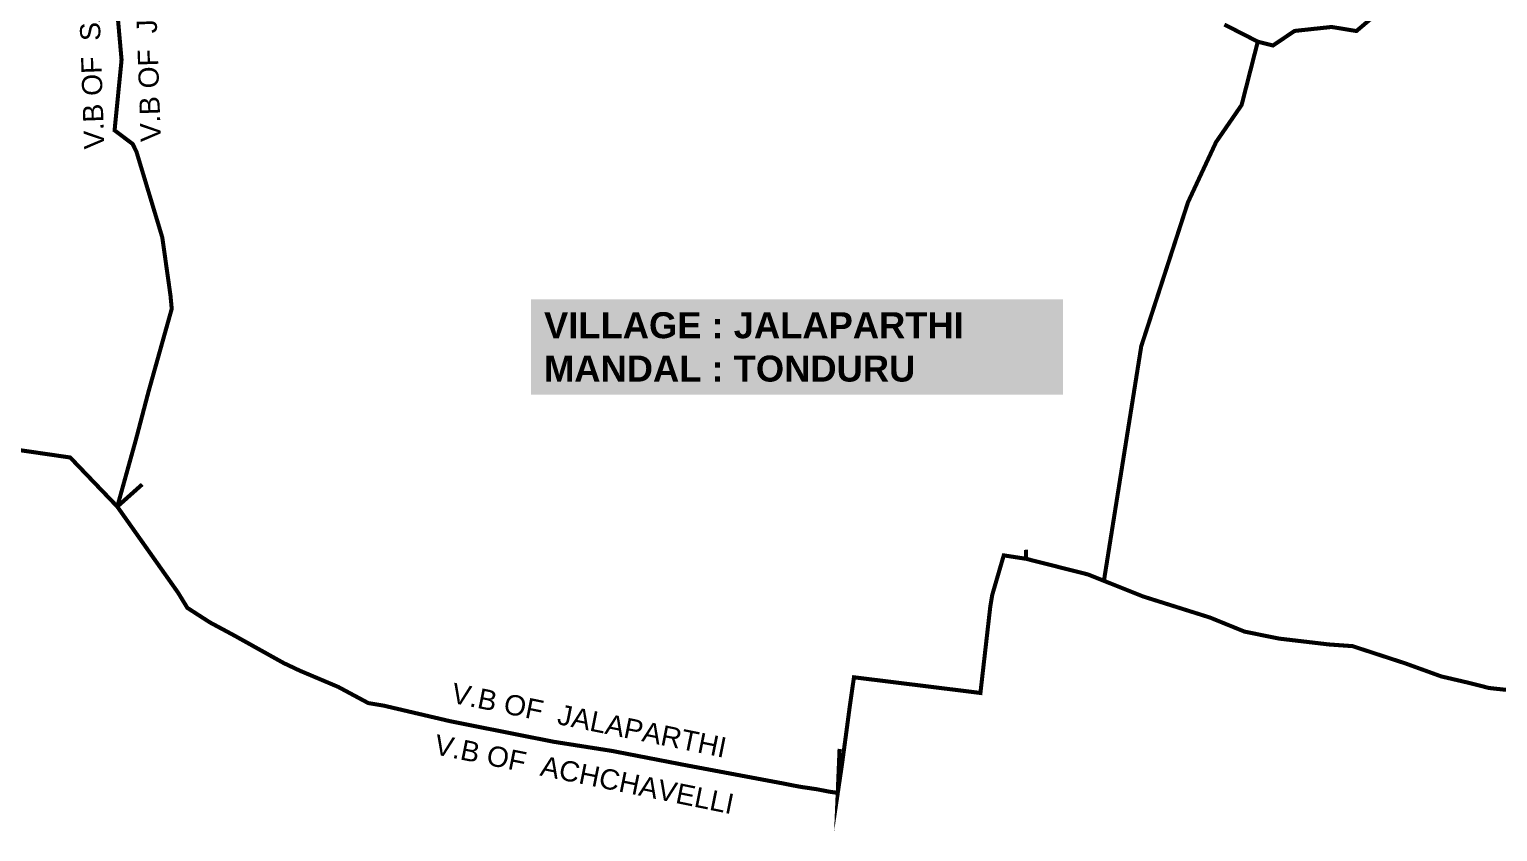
# Model space of a CAD drawing. Header units: inches. Extents: x 174104 to 230935, y 1583276 to 1631460.
# Drawn here: x 206141 to 208681, y 1603706 to 1605094 of the extents above; entities that cross this region are included whole.
import ezdxf
from ezdxf.enums import TextEntityAlignment as Align

# ---------------------------------------------------------------- set-up
doc = ezdxf.new("R2010")
doc.units = ezdxf.units.IN
doc.header["$LTSCALE"] = 15
doc.header["$MEASUREMENT"] = 0
doc.linetypes.add('HIDDEN2', pattern=[0.1875, 0.125, -0.0625])
for name, color, linetype in [('TEXT', 1, 'Continuous'), ('VB', 72, 'Continuous'), ('VILLAGE BOUNDRY', 5, 'Continuous')]:
    doc.layers.add(name, color=color, linetype=linetype)
doc.styles.get("Standard").update_dxf_attribs({"font": 'arial.ttf'})

msp = doc.modelspace()

# ---------------------------------------------------------------- linework, layer by layer
at = {"layer": 'VILLAGE BOUNDRY', "linetype": 'HIDDEN2', "ltscale": 20, "const_width": 7}
for points in [[(206292.94744, 1604267.82454), (206325.28468, 1604384.1899), (206346.96819, 1604466.82011), (206387.13189, 1604610.04531), (206385.00007, 1604632.94397), (206370.81491, 1604733.53239), (206325.99333, 1604882.19065), (206319.48802, 1604895.34802), (206288.25322, 1604918.81653), (206300.32995, 1605040.86122), (206291.6877, 1605137.82027), (206282.73752, 1605216.02073), (206274.45576, 1605290.48101), (206320.1925, 1605447.48748), (206374.63594, 1605553.02339)], [(208000.16285, 1604139.45799), (208029.72894, 1604325.25117), (208064.72618, 1604545.17361), (208145.61702, 1604794.38095), (208194.24728, 1604898.57108), (208238.41368, 1604962.67977), (208266.37506, 1605072.29093), (208292.63443, 1605065.59227), (208330.02937, 1605090.81416), (208393.97897, 1605097.69804), (208437.09226, 1605090.64381), (208581.38943, 1605213.03527), (208641.20107, 1605283.16067), (208698.59629, 1605319.18225)], [(208208.62678, 1605101.83217), (208266.37506, 1605072.29093)], [(206115.97874, 1604366.72396), (206193.84241, 1604355.40228), (206211.45182, 1604352.84181), (206292.94744, 1604267.82454), (206336.05962, 1604306.30088), (206292.94744, 1604267.82454), (206398.08301, 1604119.00748), (206414.13561, 1604092.68268), (206453.49482, 1604067.36602), (206495.78366, 1604044.6372), (206540.27287, 1604019.8203), (206580.87379, 1603997.17236), (206609.06002, 1603983.88233), (206675.28989, 1603955.88822), (206727.21064, 1603927.9655), (206753.87918, 1603923.5276), (206869.80671, 1603896.38849), (206959.73712, 1603878.53508), (207047.63023, 1603861.08613), (207149.01685, 1603845.16198), (207275.48791, 1603820.68641), (207341.65544, 1603808.28198), (207389.149, 1603799.37837), (207411.05434, 1603795.27177), (207440.22121, 1603789.80386), (207473.27561, 1603783.34093), (207503.57794, 1603778.85401), (207524.27888, 1603774.75393), (207539.64361, 1603772.49868), (207542.74167, 1603848.71884), (207539.51971, 1603771.83462), (207546.65683, 1603820.01365), (207553.76186, 1603872.64915), (207560.47406, 1603922.83869), (207567.63357, 1603972.57529), (207786.4493, 1603945.47039), (207803.5908, 1604095.44536), (207806.95642, 1604115.27687), (207826.81548, 1604183.49326), (207865.69674, 1604177.50997), (207865.0707, 1604193.13951), (207865.69674, 1604177.50997), (207905.63932, 1604167.40764), (207947.49216, 1604156.82216), (207972.53573, 1604150.4881), (208067.99495, 1604112.37605), (208183.51214, 1604075.97196), (208243.41094, 1604051.62464), (208303.09646, 1604039.53108), (208389.46666, 1604029.37864), (208430.29509, 1604026.46577), (208521.69789, 1603996.60876), (208583.88095, 1603974.07483), (208631.26625, 1603963.02296), (208666.7997, 1603954.00513), (208708.01019, 1603949.60945)]]:
    msp.add_lwpolyline(points, dxfattribs=at)

# ---------------------------------------------------------------- texts
at = {"layer": 'TEXT', "insert": (207031.33253, 1604604.18089), "char_height": 45, "width": 875.4943383, "attachment_point": 1, "bg_fill": 1, "box_fill_scale": 1.5, "bg_fill_color": 50, "bg_fill_transparency": 0}
msp.add_mtext('{\\fArial|b1|i0|c0|p34;\\C1;VILLAGE :\\C5; JALAPARTHI\\P\\C1;MANDAL : \\C5;TONDURU}', dxfattribs=at)
at = {"layer": 'VB', "color": 1}
for s, rotation, p in [('V.B OF  SAIDAPURAM', 91.99529141, (206253.17369, 1604886.14262)), ('V.B OF  JALAPARTHI ', 91.99529141, (206350.98311, 1604899.03464)), ('V.B OF  JALAPARTHI ', 348.57898531, (206872.28977, 1603946.14453)), ('V.B OF  ACHCHAVELLI ', 348.57898531, (206842.59236, 1603857.09378))]:
    msp.add_text(s, height=35, rotation=rotation, dxfattribs=at).set_placement(p, align=Align.MIDDLE_LEFT)

doc.saveas('drawing.dxf')
